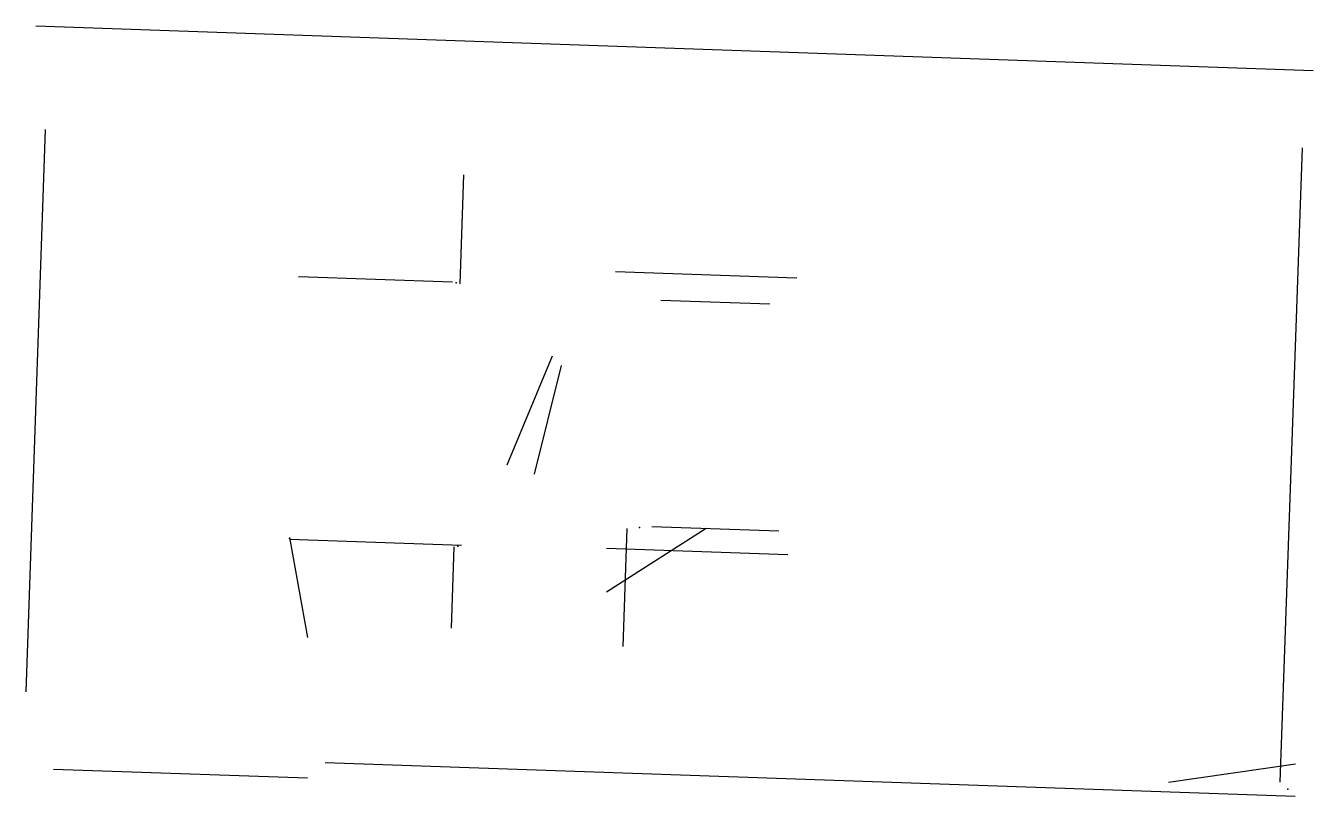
# Model space of a CAD drawing. Header units: metres. Extents: x -0.7 to 6.4, y -2.08 to 2.17.
import ezdxf

# ---------------------------------------------------------------- set-up
doc = ezdxf.new("R2010")
doc.units = ezdxf.units.M

msp = doc.modelspace()

# ---------------------------------------------------------------- linework, layer by layer
at = {"layer": 'ESQUINAS'}
for p in [(1.67, 0.755), (2.681, -0.594), (0.75, -0.654), (1.679, -0.696), (6.257, -2.037)]:
    msp.add_point(p, dxfattribs=at)
at = {"layer": 'MUROS'}
for p, q in [((-0.648, 2.173), (6.398, 1.927)), ((-0.596, 1.6), (-0.704, -1.5)), ((6.336, 1.499), (6.214, -1.999)), ((1.71, 1.35), (1.69, 0.75)), ((0.8, 0.79), (1.65, 0.76)), ((2.55, 0.817), (3.55, 0.783)), ((2.8, 0.66), (3.4, 0.64)), ((2.2, 0.35), (1.95, -0.25)), ((2.25, 0.3), (2.1, -0.3)), ((3.05, -0.6), (2.5, -0.95)), ((2.611, -0.6), (2.589, -1.25)), ((2.75, -0.588), (3.45, -0.612)), ((0.75, -0.65), (0.85, -1.2)), ((0.75, -0.658), (1.7, -0.692)), ((1.658, -0.7), (1.642, -1.15)), ((2.5, -0.708), (3.5, -0.742)), ((0.947, -1.889), (6.299, -2.076)), ((6.3, -1.9), (5.6, -2)), ((-0.551, -1.926), (0.851, -1.974))]:
    msp.add_line(p, q, dxfattribs=at)

doc.saveas('drawing.dxf')
